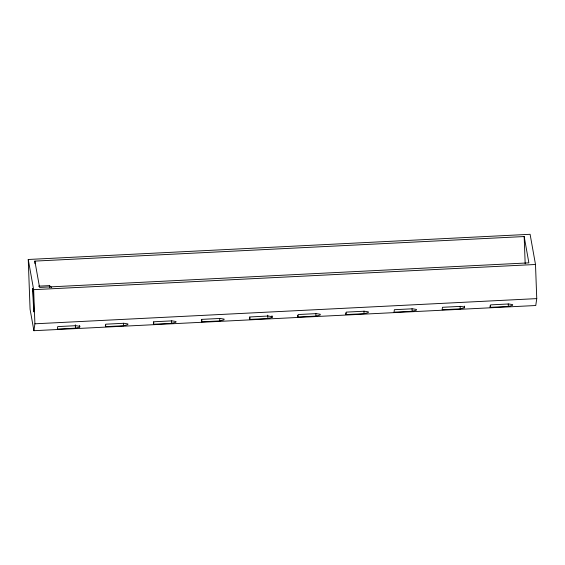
<?xml version="1.0" encoding="UTF-8"?>
<svg xmlns="http://www.w3.org/2000/svg" width="565" height="565" viewBox="0 0 565 565"><rect width="100%" height="100%" fill="white"/><g stroke="black" fill="none" stroke-linecap="round" stroke-linejoin="round"><path stroke-width="0.85" d="M33.907 330.702L34.903 323.802L33.646 289.668L28.25 259.483L530.097 234.298L535.5 264.484L536.75 298.617L535.754 305.517L33.907 330.702L30.079 309.274L28.25 259.483M79.707 327.093L79.82 326.337L75.872 325.687L57.722 326.598L57.369 329.063L75.512 328.152L79.707 327.093L79.609 325.433M105.464 326.648L105.817 324.19L123.961 323.279L127.909 323.929L127.803 324.677L123.608 325.737L105.464 326.648L105.365 324.988M153.553 324.232L153.906 321.775L172.057 320.863L176.005 321.513L175.899 322.269L171.704 323.321L153.553 324.232L153.405 321.739M201.649 321.824L202.002 319.359L220.152 318.448L224.1 319.098L223.994 319.854L219.799 320.913L201.649 321.824L201.5 319.331M249.744 319.409L250.097 316.944L268.248 316.033L272.196 316.683L272.083 317.438L267.888 318.498L249.744 319.409L249.596 316.916M297.84 316.993L298.193 314.536L316.336 313.624L320.284 314.274L320.178 315.023L315.983 316.082L297.84 316.993L297.741 315.334M345.928 314.578L346.281 312.12L364.432 311.209L368.38 311.859L368.274 312.615L364.079 313.667L345.928 314.578L345.829 312.918M464.458 307.784L464.571 307.028L460.623 306.378L442.473 307.289L442.12 309.754L460.27 308.843L464.458 307.784L464.359 306.124M490.215 307.339L490.568 304.881L508.712 303.97L512.66 304.62L512.554 305.368L508.359 306.428L490.215 307.339L490.116 305.679M412.175 311.259L416.37 310.199L416.476 309.443L412.528 308.794L394.377 309.705L394.024 312.17L412.175 311.259L412.026 308.765M34.868 261.101L524.172 236.544L528.882 262.866L39.578 287.423L34.868 261.101L34.966 263.742M38.505 286.165L49.459 285.615L51.627 287.5M33.646 289.668L535.5 264.484M34.903 323.802L536.75 298.617M49.459 285.615L49.819 287.627M508.21 303.935L508.359 306.428M460.122 306.35L460.27 308.843M363.931 311.174L364.079 313.667M315.835 313.589L315.983 316.082M271.984 315.779L272.083 317.438M267.697 315.171L267.888 318.498M219.651 318.42L219.799 320.913M171.555 320.828L171.704 323.321M123.46 323.244L123.608 325.737M75.322 324.826L75.512 328.152M524.172 236.544L525.175 263.827M33.851 309.302L33.773 311.929L32.572 288.411L33.222 292.02L33.851 309.302"/></g></svg>
